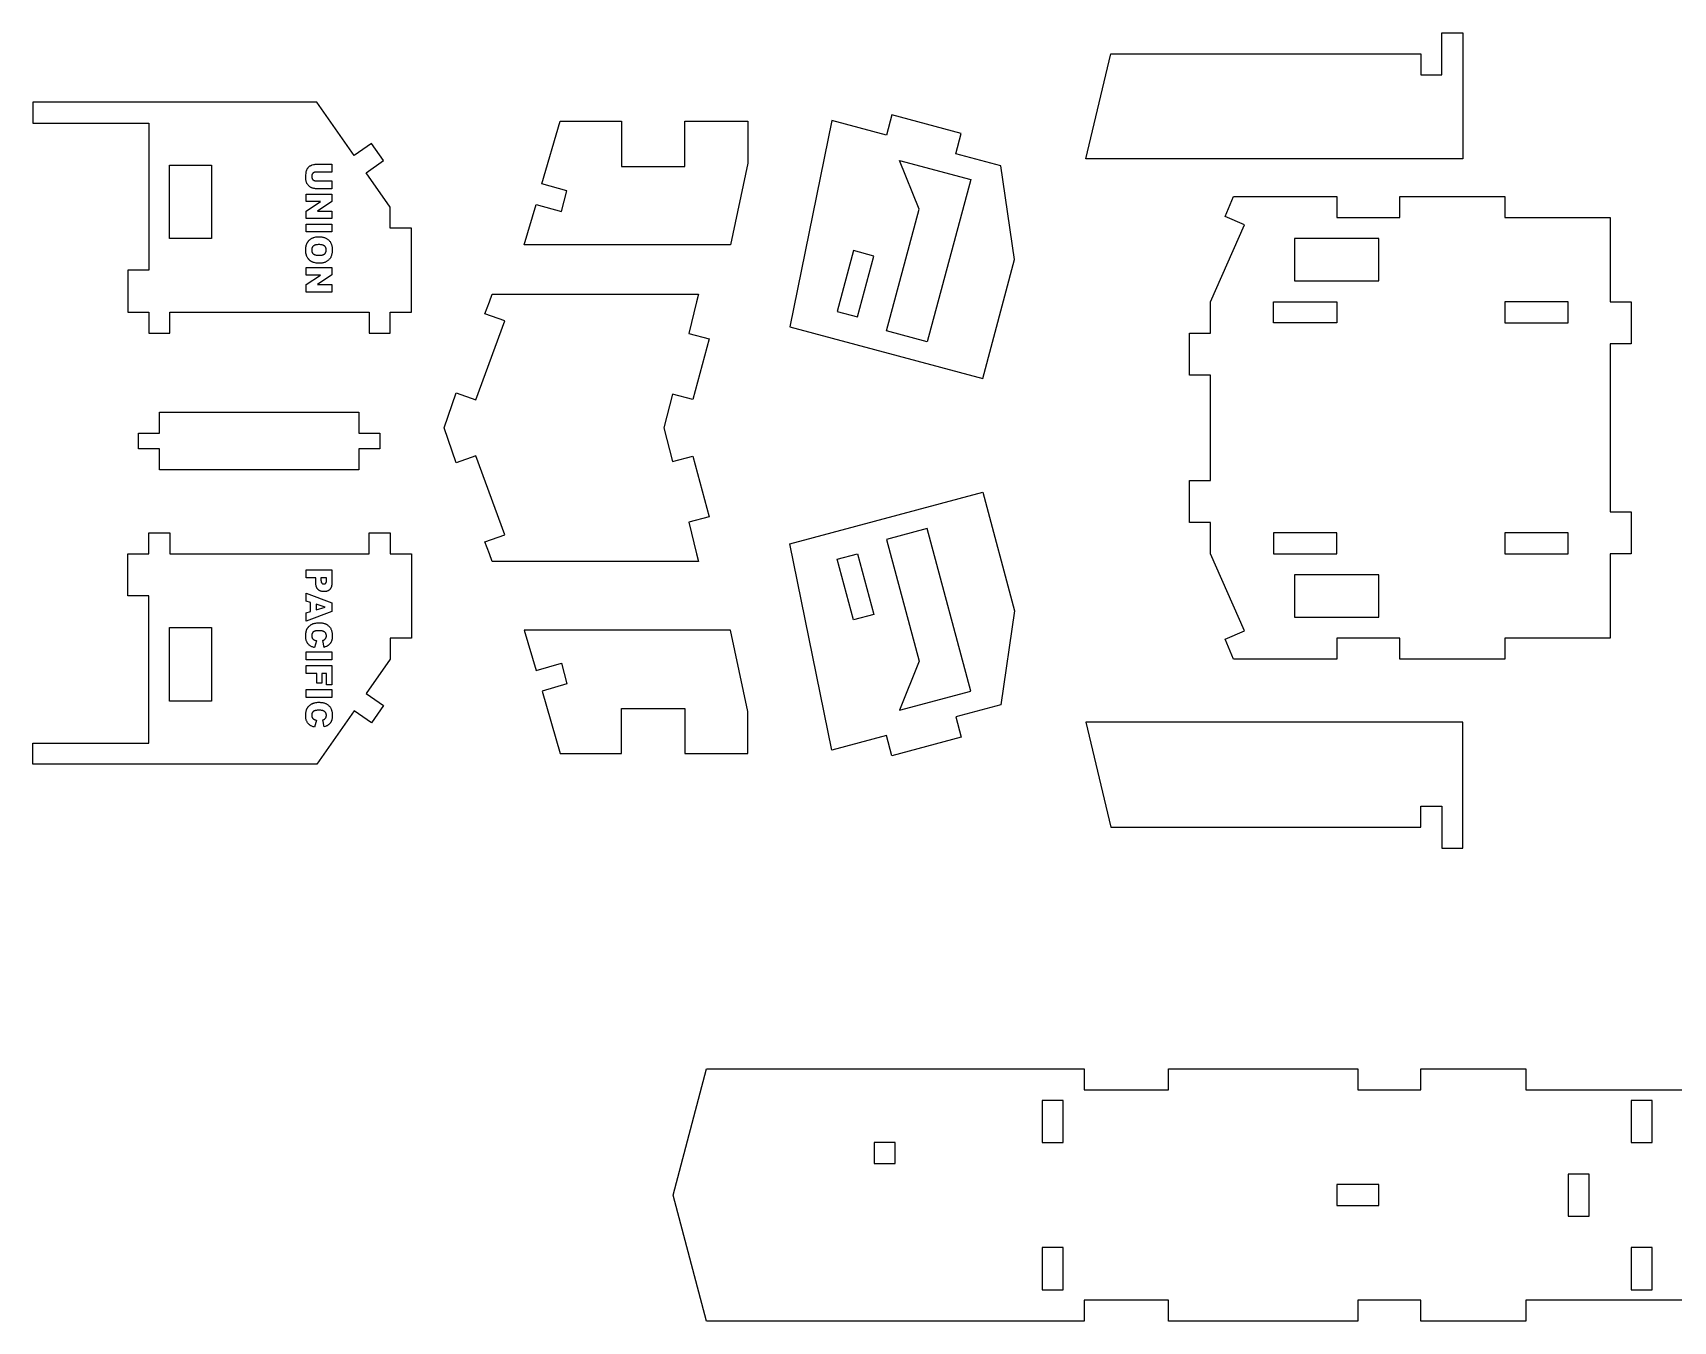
# Model space of a CAD drawing. Extents: x -80 to 87, y -38 to 108.
# Drawn here: x -75 to -36, y -37.87 to -7.23 of the extents above; entities that cross this region are included whole.
import ezdxf

# ---------------------------------------------------------------- set-up
doc = ezdxf.new("R2010")
doc.units = 0
doc.header["$MEASUREMENT"] = 0
doc.layers.get('0').update_dxf_attribs({"linetype": 'CONTINUOUS'})
doc.layers.add('ENGRAVE', color=1, linetype='CONTINUOUS')

msp = doc.modelspace()

# ---------------------------------------------------------------- linework, layer by layer
for points in [[(-41, -10.229), (-49.966, -10.229), (-49.371, -7.729), (-42, -7.729), (-42, -8.229), (-41.5, -8.229), (-41.5, -7.229), (-41, -7.229)], [(-66.5, -11.375), (-67.074, -10.556), (-66.664, -10.269), (-66.951, -9.859), (-67.36, -10.146), (-68.25, -8.875), (-75, -8.875), (-75, -9.375), (-72.239, -9.375), (-72.239, -12.875), (-72.739, -12.875), (-72.739, -13.875), (-72.239, -13.875), (-72.239, -14.375), (-71.739, -14.375), (-71.739, -13.875), (-67, -13.875), (-67, -14.375), (-66.5, -14.375), (-66.5, -13.875), (-66, -13.875), (-66, -11.875), (-66.5, -11.875)], [(-58.412, -12.273), (-63.316, -12.273), (-63.036, -11.312), (-62.433, -11.482), (-62.301, -10.989), (-62.894, -10.823), (-62.461, -9.333), (-61, -9.333), (-61, -10.408), (-59.5, -10.408), (-59.5, -9.333), (-58, -9.333), (-58, -10.333)], [(-57.005, -14.222), (-52.416, -15.451), (-51.659, -12.624), (-51.983, -10.391), (-53.054, -10.104), (-52.925, -9.621), (-54.577, -9.178), (-54.706, -9.661), (-56.004, -9.313)], [(-53.736, -14.58), (-54.702, -14.321), (-53.925, -11.423), (-54.391, -10.263), (-52.701, -10.716)], [(-37.5, -18.625), (-37, -18.625), (-37, -19.625), (-37.5, -19.625), (-37.5, -21.625), (-40, -21.625), (-40, -22.125), (-42.5, -22.125), (-42.5, -21.625), (-44, -21.625), (-44, -22.125), (-46.45, -22.125), (-46.652, -21.655), (-46.194, -21.453), (-47, -19.625), (-47, -18.875), (-47.5, -18.875), (-47.5, -17.875), (-47, -17.875), (-47, -15.375), (-47.5, -15.375), (-47.5, -14.375), (-47, -14.375), (-47, -13.625), (-46.194, -11.797), (-46.652, -11.595), (-46.45, -11.125), (-44, -11.125), (-44, -11.625), (-42.5, -11.625), (-42.5, -11.125), (-40, -11.125), (-40, -11.625), (-37.5, -11.625), (-37.5, -13.625), (-37, -13.625), (-37, -14.625), (-37.5, -14.625)], [(-55.876, -13.855), (-55.393, -13.984), (-55.006, -12.541), (-55.489, -12.411)], [(-45, -12.125), (-45, -13.125), (-43, -13.125), (-43, -12.125)], [(-60, -16.625), (-59.792, -17.426), (-59.309, -17.296), (-58.922, -18.74), (-59.405, -18.869), (-59.217, -19.625), (-59.176, -19.805), (-64.08, -19.805), (-64.145, -19.625), (-64.251, -19.339), (-63.781, -19.168), (-64.465, -17.288), (-64.935, -17.459), (-65.217, -16.625), (-64.935, -15.791), (-64.465, -15.962), (-63.781, -14.082), (-64.251, -13.911), (-64.145, -13.625), (-64.08, -13.445), (-59.176, -13.445), (-59.217, -13.625), (-59.405, -14.381), (-58.922, -14.51), (-59.309, -15.954), (-59.792, -15.824)], [(-45.5, -14.125), (-45.5, -13.625), (-44, -13.625), (-44, -14.125)], [(-40, -13.625), (-40, -14.125), (-38.5, -14.125), (-38.5, -13.625)], [(-71.986, -17.625), (-71.986, -17.125), (-72.486, -17.125), (-72.486, -16.75), (-71.986, -16.75), (-71.986, -16.25), (-67.25, -16.25), (-67.25, -16.75), (-66.75, -16.75), (-66.75, -17.125), (-67.25, -17.125), (-67.25, -17.625)], [(-57.005, -19.381), (-52.416, -18.152), (-51.659, -20.979), (-51.983, -23.212), (-53.054, -23.499), (-52.925, -23.982), (-54.577, -24.425), (-54.706, -23.942), (-56.004, -24.289)], [(-53.736, -19.023), (-54.702, -19.282), (-53.925, -22.179), (-54.391, -23.339), (-52.701, -22.887)], [(-66.5, -22.125), (-67.074, -22.944), (-66.664, -23.231), (-66.951, -23.64), (-67.36, -23.354), (-68.25, -24.625), (-75, -24.625), (-75, -24.125), (-72.239, -24.125), (-72.239, -20.625), (-72.739, -20.625), (-72.739, -19.625), (-72.239, -19.625), (-72.239, -19.125), (-71.739, -19.125), (-71.739, -19.625), (-67, -19.625), (-67, -19.125), (-66.5, -19.125), (-66.5, -19.625), (-66, -19.625), (-66, -21.625), (-66.5, -21.625)], [(-45.5, -19.125), (-45.5, -19.625), (-44, -19.625), (-44, -19.125)], [(-40, -19.125), (-40, -19.625), (-38.5, -19.625), (-38.5, -19.125)], [(-55.876, -19.748), (-55.393, -19.619), (-55.006, -21.062), (-55.489, -21.192)], [(-45, -20.125), (-45, -21.125), (-43, -21.125), (-43, -20.125)], [(-58.412, -21.435), (-63.316, -21.435), (-63.036, -22.396), (-62.433, -22.226), (-62.301, -22.718), (-62.893, -22.885), (-62.461, -24.375), (-61, -24.375), (-61, -23.3), (-59.5, -23.3), (-59.5, -24.375), (-58, -24.375), (-58, -23.375)], [(-41, -23.625), (-49.966, -23.625), (-49.371, -26.125), (-42, -26.125), (-42, -25.625), (-41.5, -25.625), (-41.5, -26.625), (-41, -26.625)], [(-51, -32.625), (-51, -33.625), (-50.5, -33.625), (-50.5, -32.625)], [(-37, -32.625), (-37, -33.625), (-36.5, -33.625), (-36.5, -32.625)], [(-55, -33.625), (-55, -34.125), (-54.5, -34.125), (-54.5, -33.625)], [(-44, -34.625), (-44, -35.125), (-43, -35.125), (-43, -34.625)], [(-38.5, -34.375), (-38.5, -35.375), (-38, -35.375), (-38, -34.375)], [(-51, -36.125), (-51, -37.125), (-50.5, -37.125), (-50.5, -36.125)], [(-37, -36.125), (-37, -37.125), (-36.5, -37.125), (-36.5, -36.125)]]:
    msp.add_lwpolyline(points, close=True)
msp.add_lwpolyline([(-32.5, -37.375), (-39.5, -37.375), (-39.5, -37.875), (-42, -37.875), (-42, -37.375), (-43.5, -37.375), (-43.5, -37.875), (-48, -37.875), (-48, -37.375), (-50, -37.375), (-50, -37.875), (-58.985, -37.875), (-59.774, -34.875), (-58.985, -31.875), (-50, -31.875), (-50, -32.375), (-48, -32.375), (-48, -31.875), (-43.5, -31.875), (-43.5, -32.375), (-42, -32.375), (-42, -31.875), (-39.5, -31.875), (-39.5, -32.375), (-32.5, -32.375)])
at = {"layer": 'ENGRAVE'}
for points in [[(-71.75, -10.375), (-70.75, -10.375), (-70.75, -12.125), (-71.75, -12.125)], [(-67.89, -10.751), (-67.89, -10.938), (-68.254, -10.938), (-68.267, -10.938), (-68.28, -10.937), (-68.293, -10.935), (-68.306, -10.934), (-68.319, -10.931), (-68.331, -10.928), (-68.344, -10.925), (-68.356, -10.921), (-68.368, -10.916), (-68.379, -10.911), (-68.39, -10.906), (-68.401, -10.899), (-68.411, -10.892), (-68.421, -10.885), (-68.431, -10.877), (-68.44, -10.868), (-68.448, -10.859), (-68.456, -10.85), (-68.464, -10.841), (-68.47, -10.831), (-68.476, -10.822), (-68.482, -10.812), (-68.486, -10.802), (-68.49, -10.793), (-68.495, -10.779), (-68.499, -10.764), (-68.503, -10.748), (-68.506, -10.732), (-68.508, -10.715), (-68.509, -10.698), (-68.51, -10.68), (-68.511, -10.661), (-68.509, -10.614), (-68.504, -10.564), (-68.503, -10.551), (-68.501, -10.538), (-68.498, -10.527), (-68.495, -10.515), (-68.492, -10.505), (-68.488, -10.494), (-68.484, -10.485), (-68.48, -10.476), (-68.475, -10.467), (-68.47, -10.458), (-68.464, -10.45), (-68.457, -10.442), (-68.451, -10.434), (-68.443, -10.426), (-68.435, -10.418), (-68.427, -10.411), (-68.419, -10.404), (-68.41, -10.397), (-68.401, -10.392), (-68.393, -10.386), (-68.384, -10.382), (-68.375, -10.377), (-68.366, -10.374), (-68.357, -10.371), (-68.329, -10.363), (-68.302, -10.358), (-68.289, -10.356), (-68.277, -10.354), (-68.265, -10.354), (-68.254, -10.353), (-67.89, -10.353), (-67.89, -10.541), (-68.263, -10.541), (-68.269, -10.541), (-68.275, -10.541), (-68.281, -10.542), (-68.287, -10.542), (-68.292, -10.543), (-68.297, -10.544), (-68.302, -10.546), (-68.307, -10.548), (-68.312, -10.549), (-68.317, -10.551), (-68.321, -10.554), (-68.326, -10.556), (-68.33, -10.559), (-68.334, -10.562), (-68.337, -10.565), (-68.341, -10.568), (-68.344, -10.572), (-68.348, -10.576), (-68.351, -10.58), (-68.353, -10.584), (-68.356, -10.588), (-68.358, -10.592), (-68.36, -10.597), (-68.362, -10.602), (-68.364, -10.607), (-68.365, -10.612), (-68.366, -10.617), (-68.367, -10.622), (-68.368, -10.628), (-68.369, -10.634), (-68.369, -10.64), (-68.369, -10.646), (-68.369, -10.652), (-68.369, -10.658), (-68.368, -10.663), (-68.367, -10.669), (-68.366, -10.674), (-68.365, -10.68), (-68.364, -10.685), (-68.362, -10.69), (-68.36, -10.694), (-68.358, -10.699), (-68.356, -10.703), (-68.354, -10.707), (-68.351, -10.711), (-68.348, -10.715), (-68.345, -10.719), (-68.341, -10.723), (-68.338, -10.726), (-68.334, -10.729), (-68.33, -10.732), (-68.326, -10.735), (-68.322, -10.737), (-68.317, -10.74), (-68.313, -10.742), (-68.308, -10.744), (-68.303, -10.745), (-68.298, -10.747), (-68.292, -10.748), (-68.287, -10.749), (-68.281, -10.75), (-68.275, -10.75), (-68.269, -10.75), (-68.263, -10.751)], [(-67.89, -11.064), (-67.89, -11.239), (-68.229, -11.469), (-67.89, -11.469), (-67.89, -11.647), (-68.5, -11.647), (-68.5, -11.469), (-68.163, -11.24), (-68.5, -11.24), (-68.5, -11.064)], [(-68.196, -12.079), (-68.177, -12.079), (-68.159, -12.08), (-68.142, -12.082), (-68.125, -12.084), (-68.109, -12.087), (-68.093, -12.091), (-68.077, -12.095), (-68.063, -12.1), (-68.048, -12.105), (-68.035, -12.111), (-68.021, -12.118), (-68.009, -12.126), (-67.996, -12.134), (-67.985, -12.143), (-67.973, -12.152), (-67.963, -12.162), (-67.953, -12.173), (-67.943, -12.184), (-67.934, -12.196), (-67.926, -12.208), (-67.919, -12.22), (-67.912, -12.234), (-67.906, -12.247), (-67.9, -12.261), (-67.895, -12.276), (-67.891, -12.291), (-67.888, -12.307), (-67.885, -12.323), (-67.882, -12.34), (-67.881, -12.357), (-67.88, -12.375), (-67.88, -12.394), (-67.88, -12.412), (-67.881, -12.43), (-67.882, -12.448), (-67.885, -12.465), (-67.888, -12.482), (-67.891, -12.498), (-67.895, -12.513), (-67.9, -12.528), (-67.905, -12.543), (-67.911, -12.556), (-67.918, -12.57), (-67.926, -12.582), (-67.934, -12.595), (-67.942, -12.606), (-67.951, -12.617), (-67.961, -12.628), (-67.972, -12.638), (-67.983, -12.647), (-67.994, -12.656), (-68.006, -12.664), (-68.019, -12.671), (-68.032, -12.678), (-68.045, -12.684), (-68.06, -12.69), (-68.074, -12.694), (-68.089, -12.699), (-68.105, -12.702), (-68.121, -12.705), (-68.138, -12.707), (-68.155, -12.709), (-68.172, -12.71), (-68.191, -12.71), (-68.217, -12.71), (-68.242, -12.708), (-68.265, -12.705), (-68.288, -12.701), (-68.309, -12.696), (-68.329, -12.69), (-68.339, -12.686), (-68.348, -12.683), (-68.357, -12.679), (-68.366, -12.674), (-68.374, -12.67), (-68.383, -12.665), (-68.391, -12.66), (-68.398, -12.654), (-68.406, -12.649), (-68.413, -12.643), (-68.42, -12.637), (-68.427, -12.63), (-68.433, -12.624), (-68.44, -12.617), (-68.446, -12.61), (-68.452, -12.602), (-68.457, -12.595), (-68.463, -12.587), (-68.473, -12.57), (-68.477, -12.562), (-68.482, -12.553), (-68.486, -12.544), (-68.489, -12.534), (-68.493, -12.525), (-68.496, -12.515), (-68.501, -12.494), (-68.505, -12.472), (-68.508, -12.45), (-68.51, -12.426), (-68.511, -12.401), (-68.51, -12.376), (-68.509, -12.352), (-68.506, -12.329), (-68.502, -12.307), (-68.498, -12.286), (-68.492, -12.266), (-68.486, -12.248), (-68.482, -12.239), (-68.478, -12.23), (-68.474, -12.222), (-68.469, -12.214), (-68.464, -12.206), (-68.459, -12.198), (-68.454, -12.191), (-68.448, -12.183), (-68.442, -12.176), (-68.435, -12.169), (-68.429, -12.163), (-68.422, -12.156), (-68.415, -12.15), (-68.407, -12.144), (-68.391, -12.132), (-68.374, -12.121), (-68.365, -12.116), (-68.355, -12.111), (-68.346, -12.107), (-68.336, -12.103), (-68.326, -12.099), (-68.315, -12.095), (-68.294, -12.089), (-68.271, -12.085), (-68.247, -12.082), (-68.222, -12.08)], [(-67.89, -11.779), (-67.89, -11.967), (-68.5, -11.967), (-68.5, -11.779)], [(-68.197, -12.267), (-68.219, -12.268), (-68.24, -12.27), (-68.259, -12.272), (-68.268, -12.274), (-68.276, -12.276), (-68.284, -12.278), (-68.292, -12.281), (-68.299, -12.284), (-68.306, -12.287), (-68.313, -12.29), (-68.319, -12.294), (-68.325, -12.297), (-68.33, -12.302), (-68.335, -12.306), (-68.339, -12.311), (-68.344, -12.315), (-68.348, -12.32), (-68.351, -12.325), (-68.355, -12.331), (-68.358, -12.336), (-68.36, -12.342), (-68.363, -12.348), (-68.365, -12.354), (-68.366, -12.36), (-68.368, -12.367), (-68.369, -12.374), (-68.37, -12.38), (-68.37, -12.387), (-68.37, -12.395), (-68.37, -12.402), (-68.37, -12.409), (-68.369, -12.417), (-68.368, -12.423), (-68.366, -12.43), (-68.365, -12.436), (-68.363, -12.443), (-68.36, -12.449), (-68.358, -12.454), (-68.355, -12.46), (-68.352, -12.465), (-68.348, -12.47), (-68.344, -12.475), (-68.34, -12.48), (-68.335, -12.484), (-68.331, -12.489), (-68.328, -12.491), (-68.325, -12.493), (-68.323, -12.495), (-68.32, -12.496), (-68.314, -12.5), (-68.307, -12.503), (-68.3, -12.506), (-68.292, -12.509), (-68.284, -12.511), (-68.275, -12.513), (-68.266, -12.515), (-68.257, -12.517), (-68.236, -12.52), (-68.213, -12.521), (-68.188, -12.522), (-68.168, -12.521), (-68.148, -12.52), (-68.139, -12.518), (-68.13, -12.517), (-68.122, -12.515), (-68.114, -12.513), (-68.106, -12.511), (-68.099, -12.508), (-68.092, -12.505), (-68.085, -12.502), (-68.079, -12.499), (-68.073, -12.495), (-68.067, -12.491), (-68.062, -12.487), (-68.057, -12.483), (-68.053, -12.478), (-68.049, -12.473), (-68.045, -12.468), (-68.041, -12.463), (-68.038, -12.458), (-68.035, -12.452), (-68.032, -12.446), (-68.03, -12.44), (-68.028, -12.434), (-68.026, -12.428), (-68.025, -12.421), (-68.024, -12.415), (-68.023, -12.408), (-68.022, -12.4), (-68.022, -12.393), (-68.022, -12.386), (-68.023, -12.379), (-68.024, -12.373), (-68.025, -12.366), (-68.026, -12.36), (-68.028, -12.354), (-68.03, -12.348), (-68.032, -12.342), (-68.035, -12.336), (-68.038, -12.331), (-68.041, -12.326), (-68.045, -12.32), (-68.049, -12.316), (-68.053, -12.311), (-68.058, -12.306), (-68.063, -12.302), (-68.065, -12.3), (-68.068, -12.298), (-68.074, -12.294), (-68.08, -12.29), (-68.086, -12.287), (-68.093, -12.284), (-68.101, -12.281), (-68.108, -12.278), (-68.117, -12.276), (-68.125, -12.274), (-68.134, -12.272), (-68.153, -12.27), (-68.174, -12.268)], [(-67.89, -12.813), (-67.89, -12.989), (-68.229, -13.219), (-67.89, -13.219), (-67.89, -13.397), (-68.5, -13.397), (-68.5, -13.219), (-68.163, -12.99), (-68.5, -12.99), (-68.5, -12.813)], [(-67.89, -20.005), (-67.89, -20.318), (-67.891, -20.343), (-67.892, -20.354), (-67.893, -20.366), (-67.895, -20.377), (-67.897, -20.387), (-67.9, -20.397), (-67.902, -20.407), (-67.906, -20.417), (-67.909, -20.426), (-67.913, -20.434), (-67.918, -20.442), (-67.922, -20.45), (-67.928, -20.457), (-67.933, -20.464), (-67.939, -20.471), (-67.945, -20.477), (-67.952, -20.483), (-67.959, -20.488), (-67.966, -20.493), (-67.973, -20.498), (-67.981, -20.502), (-67.989, -20.506), (-67.998, -20.509), (-68.007, -20.512), (-68.016, -20.515), (-68.025, -20.517), (-68.035, -20.519), (-68.045, -20.52), (-68.055, -20.521), (-68.066, -20.522), (-68.077, -20.522), (-68.089, -20.522), (-68.1, -20.521), (-68.11, -20.52), (-68.121, -20.518), (-68.131, -20.517), (-68.141, -20.514), (-68.15, -20.511), (-68.159, -20.508), (-68.168, -20.504), (-68.177, -20.5), (-68.185, -20.496), (-68.193, -20.491), (-68.2, -20.485), (-68.208, -20.48), (-68.215, -20.473), (-68.221, -20.467), (-68.227, -20.459), (-68.233, -20.452), (-68.239, -20.444), (-68.244, -20.435), (-68.249, -20.426), (-68.253, -20.417), (-68.257, -20.407), (-68.26, -20.397), (-68.263, -20.386), (-68.266, -20.374), (-68.268, -20.363), (-68.27, -20.351), (-68.272, -20.325), (-68.273, -20.297), (-68.273, -20.194), (-68.5, -20.194), (-68.5, -20.005)], [(-68.15, -20.194), (-68.15, -20.24), (-68.149, -20.253), (-68.148, -20.265), (-68.147, -20.276), (-68.146, -20.282), (-68.145, -20.286), (-68.144, -20.291), (-68.142, -20.295), (-68.141, -20.3), (-68.139, -20.303), (-68.137, -20.307), (-68.135, -20.31), (-68.134, -20.312), (-68.133, -20.314), (-68.132, -20.315), (-68.131, -20.316), (-68.128, -20.319), (-68.126, -20.322), (-68.123, -20.324), (-68.121, -20.326), (-68.118, -20.328), (-68.115, -20.33), (-68.112, -20.331), (-68.109, -20.333), (-68.106, -20.334), (-68.103, -20.335), (-68.1, -20.336), (-68.096, -20.337), (-68.093, -20.338), (-68.09, -20.338), (-68.086, -20.338), (-68.082, -20.338), (-68.079, -20.338), (-68.075, -20.338), (-68.072, -20.338), (-68.069, -20.337), (-68.065, -20.337), (-68.062, -20.336), (-68.059, -20.335), (-68.056, -20.334), (-68.053, -20.332), (-68.05, -20.331), (-68.047, -20.329), (-68.044, -20.328), (-68.042, -20.326), (-68.039, -20.324), (-68.036, -20.322), (-68.034, -20.319), (-68.033, -20.318), (-68.031, -20.317), (-68.03, -20.315), (-68.029, -20.314), (-68.028, -20.313), (-68.027, -20.311), (-68.026, -20.309), (-68.025, -20.308), (-68.023, -20.304), (-68.022, -20.3), (-68.02, -20.296), (-68.019, -20.292), (-68.018, -20.287), (-68.017, -20.282), (-68.016, -20.277), (-68.015, -20.272), (-68.014, -20.26), (-68.014, -20.248), (-68.014, -20.194)], [(-68.399, -20.995), (-68.399, -20.782), (-68.5, -20.751), (-68.5, -20.559), (-67.89, -20.787), (-67.89, -20.994), (-68.5, -21.223), (-68.5, -21.026)], [(-68.267, -20.955), (-68.048, -20.889), (-68.267, -20.822)], [(-71.75, -21.375), (-70.75, -21.375), (-70.75, -23.125), (-71.75, -23.125)], [(-68.252, -21.688), (-68.301, -21.853), (-68.318, -21.848), (-68.334, -21.843), (-68.35, -21.838), (-68.365, -21.831), (-68.379, -21.825), (-68.392, -21.817), (-68.405, -21.809), (-68.417, -21.8), (-68.428, -21.791), (-68.439, -21.782), (-68.449, -21.771), (-68.458, -21.761), (-68.466, -21.749), (-68.474, -21.737), (-68.481, -21.725), (-68.487, -21.712), (-68.493, -21.698), (-68.497, -21.684), (-68.501, -21.668), (-68.505, -21.652), (-68.507, -21.635), (-68.509, -21.616), (-68.51, -21.597), (-68.511, -21.577), (-68.51, -21.553), (-68.509, -21.53), (-68.507, -21.508), (-68.503, -21.487), (-68.499, -21.468), (-68.494, -21.449), (-68.489, -21.432), (-68.485, -21.423), (-68.482, -21.415), (-68.478, -21.408), (-68.474, -21.4), (-68.469, -21.392), (-68.465, -21.385), (-68.459, -21.378), (-68.454, -21.371), (-68.448, -21.364), (-68.442, -21.357), (-68.435, -21.35), (-68.429, -21.343), (-68.414, -21.331), (-68.398, -21.318), (-68.38, -21.307), (-68.371, -21.301), (-68.361, -21.296), (-68.351, -21.291), (-68.341, -21.287), (-68.331, -21.283), (-68.32, -21.279), (-68.309, -21.276), (-68.297, -21.273), (-68.273, -21.268), (-68.248, -21.264), (-68.221, -21.262), (-68.194, -21.261), (-68.175, -21.261), (-68.157, -21.262), (-68.139, -21.264), (-68.122, -21.266), (-68.106, -21.269), (-68.09, -21.272), (-68.075, -21.277), (-68.06, -21.281), (-68.045, -21.287), (-68.032, -21.293), (-68.019, -21.299), (-68.006, -21.306), (-67.994, -21.314), (-67.982, -21.323), (-67.971, -21.332), (-67.961, -21.341), (-67.951, -21.352), (-67.942, -21.363), (-67.933, -21.374), (-67.925, -21.386), (-67.918, -21.398), (-67.911, -21.411), (-67.905, -21.424), (-67.9, -21.438), (-67.895, -21.453), (-67.891, -21.468), (-67.887, -21.483), (-67.885, -21.499), (-67.882, -21.516), (-67.881, -21.533), (-67.88, -21.55), (-67.88, -21.568), (-67.88, -21.596), (-67.882, -21.623), (-67.886, -21.648), (-67.888, -21.66), (-67.891, -21.671), (-67.894, -21.682), (-67.898, -21.693), (-67.902, -21.703), (-67.906, -21.713), (-67.91, -21.723), (-67.915, -21.732), (-67.92, -21.741), (-67.926, -21.749), (-67.932, -21.757), (-67.938, -21.765), (-67.945, -21.773), (-67.952, -21.78), (-67.96, -21.787), (-67.968, -21.794), (-67.976, -21.8), (-67.985, -21.806), (-67.994, -21.812), (-68.004, -21.818), (-68.014, -21.824), (-68.024, -21.829), (-68.046, -21.838), (-68.069, -21.847), (-68.106, -21.681), (-68.093, -21.677), (-68.082, -21.672), (-68.077, -21.67), (-68.073, -21.668), (-68.069, -21.665), (-68.065, -21.663), (-68.06, -21.659), (-68.055, -21.655), (-68.05, -21.65), (-68.046, -21.645), (-68.042, -21.64), (-68.038, -21.635), (-68.035, -21.63), (-68.032, -21.624), (-68.029, -21.619), (-68.027, -21.613), (-68.025, -21.606), (-68.023, -21.6), (-68.022, -21.594), (-68.021, -21.587), (-68.02, -21.58), (-68.02, -21.573), (-68.02, -21.565), (-68.021, -21.558), (-68.022, -21.55), (-68.023, -21.543), (-68.025, -21.536), (-68.027, -21.53), (-68.03, -21.523), (-68.033, -21.517), (-68.036, -21.511), (-68.04, -21.505), (-68.044, -21.499), (-68.049, -21.494), (-68.054, -21.489), (-68.059, -21.484), (-68.065, -21.48), (-68.072, -21.475), (-68.077, -21.472), (-68.082, -21.469), (-68.088, -21.467), (-68.093, -21.464), (-68.1, -21.462), (-68.106, -21.46), (-68.114, -21.458), (-68.121, -21.456), (-68.137, -21.453), (-68.154, -21.451), (-68.172, -21.45), (-68.192, -21.45), (-68.216, -21.45), (-68.239, -21.451), (-68.259, -21.454), (-68.269, -21.455), (-68.278, -21.457), (-68.286, -21.459), (-68.294, -21.462), (-68.302, -21.464), (-68.309, -21.467), (-68.315, -21.47), (-68.321, -21.473), (-68.324, -21.475), (-68.326, -21.477), (-68.329, -21.478), (-68.331, -21.48), (-68.336, -21.484), (-68.34, -21.488), (-68.344, -21.493), (-68.348, -21.497), (-68.351, -21.502), (-68.354, -21.507), (-68.357, -21.512), (-68.36, -21.517), (-68.362, -21.523), (-68.364, -21.528), (-68.365, -21.534), (-68.367, -21.54), (-68.368, -21.547), (-68.369, -21.553), (-68.369, -21.56), (-68.369, -21.567), (-68.369, -21.573), (-68.369, -21.58), (-68.368, -21.586), (-68.367, -21.592), (-68.366, -21.598), (-68.365, -21.603), (-68.363, -21.609), (-68.362, -21.614), (-68.36, -21.619), (-68.357, -21.624), (-68.355, -21.628), (-68.352, -21.633), (-68.349, -21.637), (-68.346, -21.641), (-68.343, -21.645), (-68.339, -21.648), (-68.335, -21.652), (-68.331, -21.655), (-68.327, -21.658), (-68.322, -21.661), (-68.318, -21.664), (-68.313, -21.667), (-68.302, -21.672), (-68.291, -21.677), (-68.278, -21.681), (-68.265, -21.685)], [(-67.89, -21.952), (-67.89, -22.141), (-68.5, -22.141), (-68.5, -21.952)], [(-67.89, -22.278), (-67.89, -22.742), (-68.021, -22.742), (-68.021, -22.467), (-68.128, -22.467), (-68.128, -22.701), (-68.25, -22.701), (-68.25, -22.467), (-68.5, -22.467), (-68.5, -22.278)], [(-67.89, -22.851), (-67.89, -23.04), (-68.5, -23.04), (-68.5, -22.851)], [(-68.252, -23.581), (-68.301, -23.745), (-68.318, -23.741), (-68.334, -23.736), (-68.35, -23.73), (-68.365, -23.724), (-68.379, -23.717), (-68.392, -23.71), (-68.405, -23.702), (-68.417, -23.693), (-68.428, -23.684), (-68.439, -23.674), (-68.449, -23.664), (-68.458, -23.653), (-68.466, -23.642), (-68.474, -23.63), (-68.481, -23.617), (-68.487, -23.604), (-68.493, -23.591), (-68.497, -23.576), (-68.501, -23.561), (-68.505, -23.544), (-68.507, -23.527), (-68.509, -23.509), (-68.51, -23.49), (-68.511, -23.47), (-68.51, -23.445), (-68.509, -23.422), (-68.507, -23.4), (-68.503, -23.38), (-68.499, -23.36), (-68.494, -23.341), (-68.489, -23.324), (-68.485, -23.316), (-68.482, -23.308), (-68.478, -23.3), (-68.474, -23.292), (-68.469, -23.285), (-68.465, -23.277), (-68.459, -23.27), (-68.454, -23.263), (-68.448, -23.256), (-68.442, -23.249), (-68.435, -23.242), (-68.429, -23.236), (-68.414, -23.223), (-68.398, -23.211), (-68.38, -23.199), (-68.371, -23.194), (-68.361, -23.189), (-68.351, -23.184), (-68.341, -23.179), (-68.331, -23.175), (-68.32, -23.171), (-68.309, -23.168), (-68.297, -23.165), (-68.273, -23.16), (-68.248, -23.156), (-68.221, -23.154), (-68.194, -23.154), (-68.175, -23.154), (-68.157, -23.155), (-68.139, -23.156), (-68.122, -23.159), (-68.106, -23.161), (-68.09, -23.165), (-68.075, -23.169), (-68.06, -23.174), (-68.045, -23.179), (-68.032, -23.185), (-68.019, -23.191), (-68.006, -23.199), (-67.994, -23.207), (-67.982, -23.215), (-67.971, -23.224), (-67.961, -23.234), (-67.951, -23.244), (-67.942, -23.255), (-67.933, -23.266), (-67.925, -23.278), (-67.918, -23.29), (-67.911, -23.303), (-67.905, -23.317), (-67.9, -23.331), (-67.895, -23.345), (-67.891, -23.36), (-67.887, -23.376), (-67.885, -23.392), (-67.882, -23.408), (-67.881, -23.425), (-67.88, -23.443), (-67.88, -23.461), (-67.88, -23.489), (-67.882, -23.515), (-67.886, -23.54), (-67.888, -23.552), (-67.891, -23.563), (-67.894, -23.575), (-67.898, -23.585), (-67.902, -23.596), (-67.906, -23.606), (-67.91, -23.615), (-67.915, -23.624), (-67.92, -23.633), (-67.926, -23.641), (-67.932, -23.65), (-67.938, -23.657), (-67.945, -23.665), (-67.952, -23.672), (-67.96, -23.679), (-67.968, -23.686), (-67.976, -23.693), (-67.985, -23.699), (-67.994, -23.705), (-68.004, -23.71), (-68.014, -23.716), (-68.024, -23.721), (-68.046, -23.731), (-68.069, -23.739), (-68.106, -23.574), (-68.093, -23.569), (-68.082, -23.565), (-68.077, -23.562), (-68.073, -23.56), (-68.069, -23.558), (-68.065, -23.555), (-68.06, -23.551), (-68.055, -23.547), (-68.05, -23.542), (-68.046, -23.538), (-68.042, -23.533), (-68.038, -23.528), (-68.035, -23.522), (-68.032, -23.517), (-68.029, -23.511), (-68.027, -23.505), (-68.025, -23.499), (-68.023, -23.493), (-68.022, -23.486), (-68.021, -23.479), (-68.02, -23.473), (-68.02, -23.466), (-68.02, -23.458), (-68.021, -23.45), (-68.022, -23.443), (-68.023, -23.436), (-68.025, -23.429), (-68.027, -23.422), (-68.03, -23.415), (-68.033, -23.409), (-68.036, -23.403), (-68.04, -23.397), (-68.044, -23.392), (-68.049, -23.387), (-68.054, -23.382), (-68.059, -23.377), (-68.065, -23.372), (-68.072, -23.368), (-68.077, -23.365), (-68.082, -23.362), (-68.088, -23.359), (-68.093, -23.356), (-68.1, -23.354), (-68.106, -23.352), (-68.114, -23.35), (-68.121, -23.348), (-68.137, -23.346), (-68.154, -23.344), (-68.172, -23.342), (-68.192, -23.342), (-68.216, -23.342), (-68.239, -23.344), (-68.259, -23.346), (-68.269, -23.348), (-68.278, -23.35), (-68.286, -23.352), (-68.294, -23.354), (-68.302, -23.356), (-68.309, -23.359), (-68.315, -23.362), (-68.321, -23.365), (-68.324, -23.367), (-68.326, -23.369), (-68.329, -23.371), (-68.331, -23.373), (-68.336, -23.377), (-68.34, -23.381), (-68.344, -23.385), (-68.348, -23.39), (-68.351, -23.394), (-68.354, -23.399), (-68.357, -23.404), (-68.36, -23.41), (-68.362, -23.415), (-68.364, -23.421), (-68.365, -23.427), (-68.367, -23.433), (-68.368, -23.439), (-68.369, -23.446), (-68.369, -23.452), (-68.369, -23.459), (-68.369, -23.466), (-68.369, -23.472), (-68.368, -23.478), (-68.367, -23.484), (-68.366, -23.49), (-68.365, -23.496), (-68.363, -23.501), (-68.362, -23.506), (-68.36, -23.511), (-68.357, -23.516), (-68.355, -23.521), (-68.352, -23.525), (-68.349, -23.529), (-68.346, -23.533), (-68.343, -23.537), (-68.339, -23.541), (-68.335, -23.544), (-68.331, -23.547), (-68.327, -23.551), (-68.322, -23.554), (-68.318, -23.556), (-68.313, -23.559), (-68.302, -23.565), (-68.291, -23.569), (-68.278, -23.574), (-68.265, -23.577)]]:
    msp.add_lwpolyline(points, close=True, dxfattribs=at)

doc.saveas('drawing.dxf')
